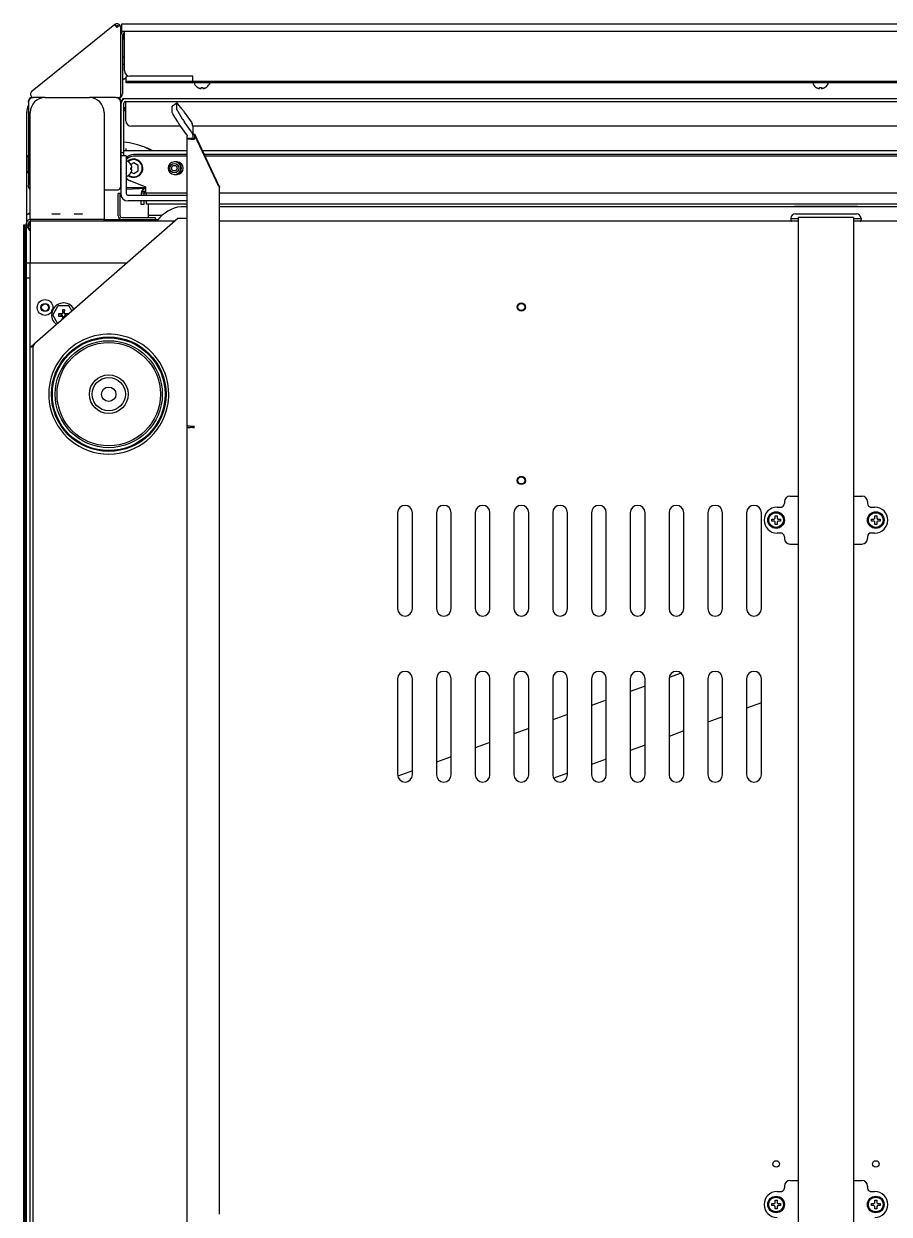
# Model space of a CAD drawing. Header units: millimetres. Extents: x 900 to 7803, y 2935 to 8583.
# Drawn here: x 4607 to 5076, y 7917 to 8563 of the extents above; entities that cross this region are included whole.
import ezdxf

# ---------------------------------------------------------------- set-up
doc = ezdxf.new("R2010")
doc.units = ezdxf.units.MM
doc.header["$LTSCALE"] = 676.148
doc.layers.get('0').update_dxf_attribs({"linetype": 'CONTINUOUS'})
for name, color, linetype in [('ASSI', 7, 'CONTINUOUS'), ('CURVE', 7, 'CONTINUOUS'), ('GEOM', 7, 'CONTINUOUS')]:
    doc.layers.add(name, color=color, linetype=linetype)

msp = doc.modelspace()

# ---------------------------------------------------------------- linework, layer by layer
at = {"color": 7, "linetype": 'Continuous'}
for p, q in [((4663, 8534.17), (4662.96, 8534.17)), ((4701.22, 8528), (4701.22, 8528.03)), ((4702.59, 8527.47), (4702.61, 8527.47)), ((4703.02, 8527.48), (4703.02, 8528.03)), ((4704.02, 8528.03), (4704.02, 8527.48)), ((4704.45, 8527.47), (4704.52, 8527.48)), ((4705.82, 8528.03), (4705.82, 8528)), ((5036.22, 8528), (5036.22, 8528.03)), ((5037.59, 8527.47), (5037.61, 8527.47)), ((5038.02, 8527.48), (5038.02, 8528.03)), ((5039.02, 8528.03), (5039.02, 8527.48)), ((5039.45, 8527.47), (5039.52, 8527.48)), ((5040.82, 8528.03), (5040.82, 8528)), ((4609.52, 8519.97), (4609.52, 8520.67)), ((4609.52, 8519.97), (4609.52, 8474.98)), ((4611.32, 8522.47), (4612.02, 8522.47)), ((4618.48, 8522.47), (4612.02, 8522.47)), ((4656.97, 8522.47), (4642.56, 8522.47)), ((4656.97, 8522.47), (4657.72, 8522.47)), ((4659.49, 8474.22), (4659.49, 8519.98)), ((4659.52, 8520.67), (4659.52, 8474.27)), ((4608.61, 8491.31), (4608.61, 8514.47)), ((4661.52, 8516.47), (4662.27, 8516.47)), ((4659.52, 8494.97), (4659.77, 8494.97)), ((4659.77, 8493.67), (4659.52, 8493.67)), ((4695.52, 8493.67), (4661.27, 8493.67)), ((4672.82, 8495.5), (4672.73, 8495.55)), ((4673.78, 8494.97), (4672.82, 8495.5)), ((4673.8, 8494.96), (4673.78, 8494.97)), ((4673.81, 8494.96), (4673.8, 8494.96)), ((4673.82, 8494.95), (4673.81, 8494.96)), ((4673.81, 8494.96), (4673.81, 8494.96)), ((4673.89, 8495.1), (4673.84, 8495.01)), ((4674.1, 8494.87), (4673.84, 8495.01)), ((4673.89, 8495.1), (4673.94, 8495.07)), ((5379.23, 8493.67), (4703.81, 8493.67)), ((4608.59, 8491.22), (4608.59, 8481.73)), ((4608.84, 8490.97), (4609.52, 8490.97)), ((4664.96, 8486.27), (4665, 8486.27)), ((4608.84, 8481.97), (4609.11, 8481.97)), ((4609.34, 8482.17), (4609.52, 8482.17)), ((4664.96, 8484.47), (4665.51, 8484.47)), ((4665.51, 8483.47), (4664.96, 8483.47)), ((4665, 8481.67), (4664.96, 8481.67)), ((4665.52, 8483.4), (4665.51, 8483.47)), ((4665.52, 8484.54), (4665.52, 8484.57)), ((4609.52, 8474.27), (4609.52, 8474.98)), ((4659.52, 8473.67), (4659.41, 8473.67)), ((4673.02, 8473.67), (4662.52, 8473.67)), ((4650.52, 8472.48), (4657.73, 8472.48)), ((4610.52, 8459.59), (4609.65, 8459.59)), ((4692.27, 8463.37), (4692.2, 8463.37)), ((4695.52, 8463.37), (4692.27, 8463.37)), ((5370.02, 8463.37), (4713.02, 8463.37)), ((5024.58, 8463.37), (5024.57, 8463.72)), ((5024.57, 8463.72), (5058.52, 8463.72)), ((5058.52, 8463.72), (5058.49, 8463.37)), ((4608.65, 8455.2), (4608.65, 8459.32)), ((4610.33, 8459.39), (4609.15, 8459.39)), ((4650.2, 8456.47), (4610.84, 8456.47)), ((5022.52, 8456.97), (5022.54, 8455.72)), ((5022.52, 8456.97), (5026.52, 8456.97)), ((5056.52, 8456.97), (5060.52, 8456.97)), ((5060.52, 8456.97), (5060.5, 8455.72)), ((5060.52, 8457.02), (5060.52, 8456.97)), ((5012.22, 8292.97), (5012.22, 8293.97)), ((5012.22, 8293.97), (5013.52, 8293.97)), ((5013.52, 8292.97), (5012.22, 8292.97)), ((5013.52, 8293.97), (5014.02, 8294.47)), ((5014.02, 8292.47), (5013.52, 8292.97)), ((5014.02, 8294.47), (5014.02, 8295.77)), ((5014.02, 8295.77), (5015.02, 8295.77)), ((5014.02, 8291.17), (5014.02, 8292.47)), ((5015.02, 8295.77), (5015.02, 8294.47)), ((5015.02, 8294.47), (5015.52, 8293.97)), ((5015.52, 8292.97), (5015.02, 8292.47)), ((5015.02, 8292.47), (5015.02, 8291.17)), ((5015.52, 8293.97), (5016.82, 8293.97)), ((5016.82, 8292.97), (5015.52, 8292.97)), ((5016.82, 8293.97), (5016.82, 8292.97)), ((5066.22, 8292.97), (5066.22, 8293.97)), ((5066.22, 8293.97), (5067.52, 8293.97)), ((5067.52, 8292.97), (5066.22, 8292.97)), ((5067.52, 8293.97), (5068.02, 8294.47)), ((5068.02, 8292.47), (5067.52, 8292.97)), ((5068.02, 8294.47), (5068.02, 8295.77)), ((5068.02, 8295.77), (5069.02, 8295.77)), ((5068.02, 8291.17), (5068.02, 8292.47)), ((5069.02, 8295.77), (5069.02, 8294.47)), ((5069.02, 8294.47), (5069.52, 8293.97)), ((5069.52, 8292.97), (5069.02, 8292.47)), ((5069.02, 8292.47), (5069.02, 8291.17)), ((5069.52, 8293.97), (5070.82, 8293.97)), ((5070.82, 8292.97), (5069.52, 8292.97)), ((5070.82, 8293.97), (5070.82, 8292.97)), ((5015.02, 8291.17), (5014.02, 8291.17)), ((5069.02, 8291.17), (5068.02, 8291.17)), ((5014.02, 7924.77), (5015.02, 7924.77)), ((5014.02, 7923.47), (5014.02, 7924.77)), ((5015.02, 7924.77), (5015.02, 7923.47)), ((5068.02, 7924.77), (5069.02, 7924.77)), ((5068.02, 7923.47), (5068.02, 7924.77)), ((5069.02, 7924.77), (5069.02, 7923.47)), ((5012.22, 7922.97), (5013.52, 7922.97)), ((5012.22, 7921.97), (5012.22, 7922.97)), ((5013.52, 7921.97), (5012.22, 7921.97)), ((5013.52, 7922.97), (5014.02, 7923.47)), ((5014.02, 7921.47), (5013.52, 7921.97)), ((5014.02, 7920.17), (5014.02, 7921.47)), ((5015.02, 7920.17), (5014.02, 7920.17)), ((5015.02, 7923.47), (5015.52, 7922.97)), ((5015.52, 7921.97), (5015.02, 7921.47)), ((5015.02, 7921.47), (5015.02, 7920.17)), ((5015.52, 7922.97), (5016.82, 7922.97)), ((5016.82, 7921.97), (5015.52, 7921.97)), ((5016.82, 7922.97), (5016.82, 7921.97)), ((5066.22, 7922.97), (5067.52, 7922.97)), ((5066.22, 7921.97), (5066.22, 7922.97)), ((5067.52, 7921.97), (5066.22, 7921.97)), ((5067.52, 7922.97), (5068.02, 7923.47)), ((5068.02, 7921.47), (5067.52, 7921.97)), ((5068.02, 7920.17), (5068.02, 7921.47)), ((5069.02, 7920.17), (5068.02, 7920.17)), ((5069.02, 7923.47), (5069.52, 7922.97)), ((5069.52, 7921.97), (5069.02, 7921.47)), ((5069.02, 7921.47), (5069.02, 7920.17)), ((5069.52, 7922.97), (5070.82, 7922.97)), ((5070.82, 7921.97), (5069.52, 7921.97)), ((5070.82, 7922.97), (5070.82, 7921.97))]:
    msp.add_line(p, q, dxfattribs=at)
at = {"linetype": 'Continuous'}
for p, q in [((4661.52, 8515.47), (4662.27, 8515.47)), ((4610.52, 8453.47), (4610.52, 8432.72))]:
    msp.add_line(p, q, dxfattribs=at)
at = {"color": 7, "linetype": 'Continuous'}
for points in [[(4659.49, 8519.98), (4659.44, 8520.49), (4659.19, 8521.16), (4658.75, 8521.74), (4658.16, 8522.17), (4657.48, 8522.42), (4656.97, 8522.47)], [(4657.73, 8472.48), (4658.05, 8472.51), (4658.56, 8472.68), (4658.98, 8473), (4659.29, 8473.43), (4659.46, 8473.93), (4659.49, 8474.22)], [(4610.33, 8459.39), (4610.37, 8459.39), (4610.41, 8459.4), (4610.44, 8459.41)]]:
    msp.add_lwpolyline(points, dxfattribs=at)
for centre, radius, start, end in [((4658.91, 8536.66), 4.75, 328.46592, 331.0313), ((4658.92, 8536.66), 4.75, 331.03163, 331.99262), ((4658.92, 8536.66), 4.75, 331.99261, 332.99602), ((4703.72, 8532.09), 4.8, 210.30118, 238.62729), ((4703.71, 8532.08), 4.75, 238.46592, 241.0313), ((4703.7, 8532.08), 4.75, 241.03163, 241.99262), ((4703.7, 8532.07), 4.75, 241.99259, 243.31875), ((4703.7, 8532.07), 4.74, 243.3188, 244.45978), ((4703.7, 8532.07), 4.74, 244.45979, 245.42782), ((4703.7, 8532.06), 4.73, 245.4278, 246.68253), ((4703.69, 8532.06), 4.73, 246.68262, 247.45262), ((4703.69, 8532.05), 4.72, 247.45244, 248.99746), ((4703.69, 8532.05), 4.72, 248.99774, 249.4819), ((4703.68, 8532.03), 4.7, 249.48126, 251.53441), ((4703.68, 8532.02), 4.68, 251.53495, 252.62273), ((4703.67, 8532), 4.67, 252.62279, 253.60512), ((4703.67, 8531.97), 4.64, 253.60363, 255.68242), ((4702.77, 8529.47), 2.01, 262.72591, 264.7415), ((4702.77, 8529.43), 1.97, 265.39839, 266.78335), ((4702.77, 8529.42), 1.96, 266.78408, 267.62353), ((4702.77, 8529.42), 1.96, 267.62334, 268.84551), ((4702.77, 8529.41), 1.95, 268.84585, 270.92584), ((4702.77, 8529.42), 1.95, 270.92609, 271.9964), ((4702.77, 8529.42), 1.96, 271.9964, 273.02281), ((4702.77, 8529.43), 1.97, 273.02327, 274.28605), ((4702.77, 8529.44), 1.98, 274.28564, 275.13722), ((4702.76, 8529.47), 2.01, 275.14015, 277.27441), ((4703.52, 8531.78), 3.79, 262.40064, 267.45099), ((4703.52, 8531.77), 3.77, 267.45593, 272.54394), ((4703.52, 8531.78), 3.79, 272.54888, 277.59936), ((4704.27, 8529.47), 2.01, 262.72561, 264.85983), ((4704.27, 8529.44), 1.98, 264.86273, 265.7144), ((4704.27, 8529.43), 1.97, 265.71401, 266.97666), ((4704.27, 8529.42), 1.96, 266.97713, 268.00368), ((4704.27, 8529.42), 1.95, 268.00368, 269.07383), ((4704.27, 8529.41), 1.95, 269.07408, 271.15408), ((4704.27, 8529.42), 1.95, 271.15443, 272.37672), ((4704.27, 8529.42), 1.96, 272.37651, 273.21588), ((4704.27, 8529.43), 1.97, 273.21662, 274.60163), ((4704.27, 8529.45), 1.98, 274.60089, 275.25577), ((4703.37, 8531.97), 4.64, 284.31758, 286.39637), ((4703.36, 8532), 4.67, 286.39488, 287.37721), ((4703.36, 8532.02), 4.68, 287.37727, 288.46505), ((4703.35, 8532.03), 4.7, 288.46559, 290.51874), ((4703.35, 8532.05), 4.72, 290.5181, 291.00226), ((4703.35, 8532.05), 4.72, 291.00254, 292.54756), ((4703.34, 8532.06), 4.73, 292.54738, 293.31738), ((4703.34, 8532.06), 4.73, 293.31747, 294.5722), ((4703.34, 8532.07), 4.74, 294.57218, 295.5402), ((4703.34, 8532.07), 4.74, 295.54022, 296.6812), ((4703.34, 8532.07), 4.75, 296.68125, 298.00741), ((4703.33, 8532.08), 4.75, 298.00738, 298.96837), ((4703.33, 8532.08), 4.75, 298.9687, 301.53408), ((4703.32, 8532.09), 4.8, 301.37271, 329.69882), ((5038.72, 8532.09), 4.8, 210.30118, 238.62729), ((5038.71, 8532.08), 4.75, 238.46592, 241.0313), ((5038.7, 8532.08), 4.75, 241.03163, 241.99262), ((5038.7, 8532.07), 4.75, 241.99259, 243.31875), ((5038.7, 8532.07), 4.74, 243.3188, 244.45978), ((5038.7, 8532.07), 4.74, 244.45979, 245.42782), ((5038.7, 8532.06), 4.73, 245.4278, 246.68253), ((5038.69, 8532.06), 4.73, 246.68262, 247.45262), ((5038.69, 8532.05), 4.72, 247.45244, 248.99746), ((5038.69, 8532.05), 4.72, 248.99774, 249.4819), ((5038.68, 8532.03), 4.7, 249.48126, 251.53441), ((5038.68, 8532.02), 4.68, 251.53495, 252.62273), ((5038.67, 8532), 4.67, 252.62279, 253.60512), ((5038.67, 8531.97), 4.64, 253.60363, 255.68242), ((5037.77, 8529.47), 2.01, 262.72591, 264.7415), ((5037.77, 8529.43), 1.97, 265.39839, 266.78335), ((5037.77, 8529.42), 1.96, 266.78408, 267.62353), ((5037.77, 8529.42), 1.96, 267.62334, 268.84551), ((5037.77, 8529.41), 1.95, 268.84585, 270.92584), ((5037.77, 8529.42), 1.95, 270.92609, 271.9964), ((5037.77, 8529.42), 1.96, 271.9964, 273.02281), ((5037.77, 8529.43), 1.97, 273.02327, 274.28605), ((5037.77, 8529.44), 1.98, 274.28564, 275.13722), ((5037.76, 8529.47), 2.01, 275.14015, 277.27441), ((5038.52, 8531.78), 3.79, 262.40064, 267.45099), ((5038.52, 8531.77), 3.77, 267.45593, 272.54394), ((5038.52, 8531.78), 3.79, 272.54888, 277.59936), ((5039.27, 8529.47), 2.01, 262.72561, 264.85983), ((5039.27, 8529.44), 1.98, 264.86273, 265.7144), ((5039.27, 8529.43), 1.97, 265.71401, 266.97666), ((5039.27, 8529.42), 1.96, 266.97713, 268.00368), ((5039.27, 8529.42), 1.95, 268.00368, 269.07383), ((5039.27, 8529.41), 1.95, 269.07408, 271.15408), ((5039.27, 8529.42), 1.95, 271.15443, 272.37672), ((5039.27, 8529.42), 1.96, 272.37651, 273.21588), ((5039.27, 8529.43), 1.97, 273.21662, 274.60163), ((5039.27, 8529.45), 1.98, 274.60089, 275.25577), ((5038.37, 8531.97), 4.64, 284.31758, 286.39637), ((5038.36, 8532), 4.67, 286.39488, 287.37721), ((5038.36, 8532.02), 4.68, 287.37727, 288.46505), ((5038.35, 8532.03), 4.7, 288.46559, 290.51874), ((5038.35, 8532.05), 4.72, 290.5181, 291.00226), ((5038.35, 8532.05), 4.72, 291.00254, 292.54756), ((5038.34, 8532.06), 4.73, 292.54738, 293.31738), ((5038.34, 8532.06), 4.73, 293.31747, 294.5722), ((5038.34, 8532.07), 4.74, 294.57218, 295.5402), ((5038.34, 8532.07), 4.74, 295.54022, 296.6812), ((5038.34, 8532.07), 4.75, 296.68125, 298.00741), ((5038.33, 8532.08), 4.75, 298.00738, 298.96837), ((5038.33, 8532.08), 4.75, 298.9687, 301.53408), ((5038.32, 8532.09), 4.8, 301.37271, 329.69882), ((4616.52, 8514.47), 7.91, 152.53085, 180), ((4612.02, 8519.97), 2.5, 89.99836, 180.00164), ((4611.32, 8520.67), 1.8, 90, 180), ((4657.72, 8520.67), 1.8, 0, 90), ((4661.52, 8514.47), 2, 152.48245, 180), ((4661.52, 8514.47), 2, 90, 97.55637), ((4655.52, 8449.67), 49, 69.4315, 83.24973), ((4655.52, 8449.67), 48.9, 67.98882, 68.55479), ((4461.64, 8111.46), 438.28, 60.70349, 61.04578), ((4655.52, 8449.67), 49, 63.99846, 67.96547), ((4563.27, 8289.25), 233.69, 61.02055, 61.73319), ((4563.71, 8289.95), 232.76, 61.07406, 61.68772), ((4660.91, 8483.79), 4.75, 28.9687, 31.53408), ((4660.92, 8483.79), 4.75, 28.00738, 28.96837), ((4660.92, 8483.79), 4.75, 26.68125, 28.00741), ((4660.92, 8483.79), 4.74, 25.54022, 26.6812), ((4660.92, 8483.79), 4.74, 24.57218, 25.5402), ((4660.93, 8483.8), 4.73, 23.31747, 24.5722), ((4660.93, 8483.8), 4.73, 22.54738, 23.31738), ((4660.94, 8483.8), 4.72, 21.00254, 22.54756), ((4660.95, 8483.8), 4.72, 20.5181, 21.00226), ((4660.96, 8483.81), 4.7, 18.46559, 20.51874), ((4661.2, 8483.97), 3.79, 5.07778, 7.59878), ((4661.2, 8483.98), 3.79, 352.40122, 354.92222), ((4660.91, 8484.16), 4.75, 328.46592, 331.0313), ((4661.22, 8483.97), 3.78, 2.54273, 5.07721), ((4661.22, 8483.97), 3.78, 354.92279, 357.45727), ((4661.22, 8483.97), 3.77, 0.00038, 2.5421), ((4661.22, 8483.97), 3.77, 357.4579, 359.99962), ((4660.92, 8484.16), 4.75, 331.03163, 331.99262), ((4660.92, 8484.16), 4.75, 331.99259, 333.31875), ((4660.92, 8484.16), 4.74, 333.3188, 334.45978), ((4660.92, 8484.15), 4.74, 334.45979, 335.42782), ((4660.93, 8484.15), 4.73, 335.4278, 336.68253), ((4660.93, 8484.15), 4.73, 336.68262, 337.45262), ((4660.94, 8484.15), 4.72, 337.45244, 338.99746), ((4660.95, 8484.14), 4.72, 338.99774, 339.4819), ((4660.96, 8484.14), 4.7, 339.48126, 341.53441), ((4660.98, 8483.81), 4.68, 17.37727, 18.46505), ((4660.98, 8484.13), 4.68, 341.53495, 342.62273), ((4660.99, 8483.82), 4.67, 16.39488, 17.37721), ((4660.99, 8484.13), 4.67, 342.62279, 343.60512), ((4661.02, 8483.83), 4.64, 14.31758, 16.39637), ((4661.02, 8484.12), 4.64, 343.60363, 345.68242), ((4663.53, 8484.72), 2.01, 5.14015, 7.27441), ((4663.52, 8484.73), 2.01, 352.72591, 354.7415), ((4663.53, 8483.23), 2.01, 352.72561, 354.85983), ((4663.55, 8484.72), 1.98, 4.28564, 5.13722), ((4663.56, 8484.72), 1.97, 3.02327, 4.28605), ((4663.56, 8484.72), 1.97, 355.39839, 356.78335), ((4663.55, 8483.22), 1.98, 4.60089, 5.25577), ((4663.56, 8483.22), 1.97, 3.21662, 4.60163), ((4663.56, 8483.22), 1.97, 355.71401, 356.97666), ((4663.55, 8483.23), 1.98, 354.86273, 355.7144), ((4663.57, 8484.72), 1.96, 1.9964, 3.02281), ((4663.58, 8484.72), 1.95, 0.92609, 1.9964), ((4663.58, 8484.72), 1.95, 358.84585, 0.92584), ((4663.58, 8484.72), 1.96, 357.62334, 358.84551), ((4663.57, 8484.72), 1.96, 356.78408, 357.62353), ((4663.57, 8483.22), 1.96, 2.37651, 3.21588), ((4663.58, 8483.22), 1.95, 1.15443, 2.37672), ((4663.58, 8483.22), 1.95, 359.07408, 1.15408), ((4663.58, 8483.22), 1.95, 358.00368, 359.07383), ((4663.57, 8483.22), 1.96, 356.97713, 358.00368), ((4611.32, 8474.27), 1.8, 180, 243.60972), ((4657.72, 8474.27), 1.8, 270.27552, 360), ((4694.87, 8443.95), 19.6, 97.82014, 142.06916), ((4613.81, 8451.88), 8.25, 113.50225, 114.12195), ((5022.79, 8455.72), 0.25, 181, 270), ((5060.25, 8455.72), 0.25, 270, 359)]:
    msp.add_arc(centre, radius, start, end, dxfattribs=at)
at = {"linetype": 'Continuous'}
msp.add_arc((4661.52, 8514.47), 1, 90, 104.87296, dxfattribs=at)
at = {"color": 7, "linetype": 'Continuous'}
for points, knots in [([(4608.59, 8491.22), (4608.59, 8491.2), (4608.59, 8491.17), (4608.59, 8491.14), (4608.59, 8491.12)], [0, 0, 0, 0, 0.474588, 1, 1, 1, 1]), ([(4608.59, 8491.12), (4608.59, 8491.1), (4608.62, 8491.02), (4608.71, 8491.05), (4608.74, 8491.07)], [0, 0, 0, 0, 0.396727, 1, 1, 1, 1]), ([(4608.84, 8481.97), (4608.77, 8481.97), (4608.64, 8481.96), (4608.6, 8481.79), (4608.64, 8481.76)], [0, 0, 0, 0, 0.598697, 1, 1, 1, 1]), ([(4609.15, 8482.1), (4609.14, 8482.09), (4609.12, 8482.07), (4609.11, 8482.04), (4609.11, 8482.02)], [0, 0, 0, 0, 0.542928, 1, 1, 1, 1]), ([(4609.11, 8482.02), (4609.11, 8482.01), (4609.11, 8481.99), (4609.13, 8481.97), (4609.14, 8481.96)], [0, 0, 0, 0, 0.452776, 1, 1, 1, 1]), ([(4609.34, 8482.17), (4609.3, 8482.17), (4609.24, 8482.16), (4609.18, 8482.13), (4609.15, 8482.1)], [0, 0, 0, 0, 0.507114, 1, 1, 1, 1]), ([(4609.15, 8459.52), (4609.16, 8459.57), (4609.41, 8459.56), (4609.54, 8459.59), (4609.65, 8459.59)], [0, 0, 0, 0, 0.303498, 1, 1, 1, 1]), ([(4608.65, 8459.32), (4608.66, 8459.37), (4608.91, 8459.36), (4609.04, 8459.39), (4609.15, 8459.39)], [0, 0, 0, 0, 0.303498, 1, 1, 1, 1])]:
    msp.add_open_spline(points, degree=3, knots=knots, dxfattribs=at)
msp.add_open_spline([(4610.51, 8472.99), (4609.92, 8473.44), (4609.52, 8474.24), (4609.52, 8474.98)], degree=3, dxfattribs=at)
at = {"layer": 'ASSI', "color": 7, "linetype": 'Continuous'}
for p, q in [((4661.12, 8540.47), (4660.92, 8540.47)), ((4661.12, 8532.47), (4660.92, 8532.47)), ((4699.52, 8530.07), (4699.52, 8529.87)), ((4707.52, 8530.07), (4707.52, 8529.87)), ((5034.52, 8530.07), (5034.52, 8529.87)), ((5042.52, 8530.07), (5042.52, 8529.87)), ((4663.12, 8487.97), (4662.92, 8487.97)), ((4663.12, 8479.97), (4662.92, 8479.97)), ((5026.52, 8457.47), (5026.52, 7917.84)), ((5056.52, 8457.47), (5056.52, 7917.84))]:
    msp.add_line(p, q, dxfattribs=at)
for centre, radius in [((4618.52, 8408.72), 4.25), ((4653.02, 8361.72), 31.04), ((4653.02, 8361.72), 30.54), ((4653.02, 8361.72), 10.5), ((4653.02, 8361.72), 9), ((4653.02, 8361.72), 3.9), ((5014.52, 8293.47), 4), ((5068.52, 8293.47), 4), ((5014.52, 7922.47), 4), ((5068.52, 7922.47), 4)]:
    msp.add_circle(centre, radius, dxfattribs=at)
at = {"layer": 'ASSI', "linetype": 'Continuous'}
for centre, radius in [((4618.52, 8408.72), 2.25), ((4618.52, 8408.72), 1.9), ((4876.52, 8408.97), 2.25), ((4876.52, 8408.97), 1.9), ((4876.52, 8314.97), 2.25), ((4876.52, 8314.97), 1.9), ((5014.52, 7944.47), 1.75), ((5068.52, 7944.47), 1.75)]:
    msp.add_circle(centre, radius, dxfattribs=at)
at = {"layer": 'ASSI', "color": 7, "linetype": 'Continuous'}
for centre, radius, start, end in [((4660.92, 8540.07), 0.4, 90, 180), ((4661.12, 8540.07), 0.4, 59.69882, 90), ((4658.9, 8536.27), 4.8, 56.77524, 59.69882), ((4660.92, 8532.87), 0.4, 180, 270), ((4661.12, 8532.87), 0.4, 270, 300.30118), ((4658.9, 8536.67), 4.8, 300.30118, 328.54207), ((4699.92, 8530.07), 0.4, 90, 180), ((4699.92, 8529.87), 0.4, 180, 210.30118), ((4703.72, 8532.09), 4.8, 210.30118, 238.62729), ((4703.32, 8532.09), 4.8, 301.37271, 329.69882), ((4707.12, 8530.07), 0.4, 0, 90), ((4707.12, 8529.87), 0.4, 329.69882, 360), ((5034.92, 8530.07), 0.4, 90, 180), ((5034.92, 8529.87), 0.4, 180, 210.30118), ((5038.72, 8532.09), 4.8, 210.30118, 238.62729), ((5038.32, 8532.09), 4.8, 301.37271, 329.69882), ((5042.12, 8530.07), 0.4, 0, 90), ((5042.12, 8529.87), 0.4, 329.69882, 360), ((4662.92, 8487.57), 0.4, 90, 180), ((4663.12, 8487.57), 0.4, 59.69882, 90), ((4660.9, 8483.77), 4.8, 31.45793, 59.69882), ((4662.92, 8480.37), 0.4, 180, 270), ((4663.12, 8480.37), 0.4, 270, 300.30118), ((4660.9, 8484.17), 4.8, 300.30118, 328.54207), ((4653.02, 8361.72), 32.5, 0, 191.46041), ((4653.02, 8361.72), 32.5, 348.53959, 360)]:
    msp.add_arc(centre, radius, start, end, dxfattribs=at)
at = {"layer": 'ASSI', "linetype": 'Continuous'}
for centre, radius, start, end in [((4628.52, 8404.72), 6.75, 150.48073, 166.40393), ((4653.02, 8361.72), 32.5, 191.46041, 348.53959)]:
    msp.add_arc(centre, radius, start, end, dxfattribs=at)
at = {"layer": 'CURVE', "color": 40, "linetype": 'Continuous'}
for p, q in [((4673.02, 8471.67), (4670.52, 8471.67)), ((4673.02, 8470.67), (4671.02, 8470.67))]:
    msp.add_line(p, q, dxfattribs=at)
at = {"layer": 'GEOM', "linetype": 'Continuous'}
for p, q in [((4656.27, 8562.06), (4611.45, 8526.03)), ((4657.52, 8560.5), (4656.27, 8562.06)), ((4658.82, 8561.55), (4657.52, 8560.5)), ((4659.5, 8523.47), (4659.5, 8560.77)), ((4661.52, 8537.12), (4661.52, 8558.32)), ((4662.52, 8531.47), (4662.52, 8533.55)), ((4662.52, 8531.47), (5414.52, 8531.47)), ((4698.52, 8534.12), (4664.52, 8534.12)), ((4698.52, 8531.47), (4698.52, 8534.12)), ((4657.72, 8522.47), (4658.5, 8522.47)), ((4659.77, 8490.97), (4659.77, 8519.47)), ((4662.27, 8521.97), (5414.77, 8521.97)), ((4687.46, 8517.77), (4687.47, 8517.8)), ((4687.46, 8514.36), (4687.46, 8517.77)), ((4690.39, 8509.36), (4687.96, 8513.37)), ((4695.34, 8502.25), (4691.61, 8507.52)), ((4695.34, 8502.25), (4695.44, 8502.07)), ((4695.44, 8502.07), (4695.5, 8501.88)), ((4695.5, 8501.88), (4695.52, 8501.68)), ((4695.52, 7824.16), (4695.52, 8501.68)), ((4699.52, 8502.4), (4699.52, 8499.92)), ((4712.74, 8474.3), (4699.52, 8502.4)), ((4695.52, 8491.67), (4666.42, 8491.67)), ((4695.52, 8490.67), (4666.42, 8490.67)), ((4690.02, 8487.6), (4688.52, 8487.6)), ((5378.29, 8491.67), (4704.75, 8491.67)), ((5377.82, 8490.67), (4705.22, 8490.67)), ((4688.52, 8480.85), (4690.02, 8480.85)), ((4659.52, 8474.22), (4659.52, 8470.47)), ((4673.02, 8473.97), (4664.54, 8477.41)), ((4673.02, 8470.67), (4673.02, 8473.97)), ((4713.02, 7917.22), (4713.02, 8473.04)), ((4658.12, 8458.47), (4658.12, 8470.47)), ((4695.52, 8466.47), (4663.52, 8466.47)), ((4672.02, 8470.67), (4672.02, 8469.47)), ((4672.02, 8466.47), (4672.02, 8464.47)), ((4673.02, 8470.67), (4673.52, 8470.67)), ((4607.02, 7819.61), (4607.02, 8453.47)), ((4607.02, 8453.47), (4607.54, 8453.47)), ((4608.52, 7821.49), (4608.52, 8454.47)), ((4610.52, 8456.47), (4610.84, 8456.47)), ((4610.52, 8455.47), (4610.52, 8453.47)), ((4688.52, 8455.47), (4610.52, 8455.47)), ((4613.02, 8389.41), (4690.52, 8457.22)), ((4650.2, 8456.47), (4678.12, 8456.47)), ((4690.52, 8457.22), (4695.52, 8457.22)), ((5026.52, 8455.47), (4713.02, 8455.47)), ((5370.02, 8455.47), (5056.52, 8455.47)), ((4607.7, 7820.46), (4607.7, 8450.47)), ((4612.02, 7825.86), (4612.02, 8387.22)), ((4697.52, 8343.66), (4697.52, 8344.47)), ((4698.52, 8344.36), (4698.52, 8343.66)), ((4698.52, 8344.36), (4699.52, 8344.36)), ((4698.52, 8343.66), (4699.52, 8343.66)), ((4698.52, 8343.66), (4698.65, 8343.66)), ((4809.52, 8297.47), (4809.52, 8245.47)), ((4817.52, 8245.47), (4817.52, 8297.47)), ((4830.52, 8297.47), (4830.52, 8245.47)), ((4838.52, 8245.47), (4838.52, 8297.47)), ((4851.52, 8297.47), (4851.52, 8245.47)), ((4859.52, 8245.47), (4859.52, 8297.47)), ((4872.52, 8297.47), (4872.52, 8245.47)), ((4880.52, 8245.47), (4880.52, 8297.47)), ((4893.52, 8297.47), (4893.52, 8245.47)), ((4901.52, 8245.47), (4901.52, 8297.47)), ((4914.52, 8297.47), (4914.52, 8245.47)), ((4922.52, 8245.47), (4922.52, 8297.47)), ((4935.52, 8297.47), (4935.52, 8245.47)), ((4943.52, 8245.47), (4943.52, 8297.47)), ((4956.52, 8297.47), (4956.52, 8245.47)), ((4964.52, 8245.47), (4964.52, 8297.47)), ((4977.52, 8297.47), (4977.52, 8245.47)), ((4985.52, 8245.47), (4985.52, 8297.47)), ((4998.52, 8297.47), (4998.52, 8245.47)), ((5006.52, 8245.47), (5006.52, 8297.47)), ((4809.52, 8207.47), (4809.52, 8155.47)), ((4817.52, 8155.47), (4817.52, 8207.47)), ((4830.52, 8207.47), (4830.52, 8155.47)), ((4838.52, 8155.47), (4838.52, 8207.47)), ((4851.52, 8207.47), (4851.52, 8155.47)), ((4859.52, 8155.47), (4859.52, 8207.47)), ((4872.52, 8207.47), (4872.52, 8155.47)), ((4880.52, 8155.47), (4880.52, 8207.47)), ((4893.52, 8207.47), (4893.52, 8155.47)), ((4901.52, 8155.47), (4901.52, 8207.47)), ((4914.52, 8207.47), (4914.52, 8155.47)), ((4922.52, 8155.47), (4922.52, 8207.47)), ((4935.52, 8207.47), (4935.52, 8155.47)), ((4943.52, 8155.47), (4943.52, 8207.47)), ((4956.52, 8207.47), (4956.52, 8155.47)), ((4964.52, 8155.47), (4964.52, 8207.47)), ((4977.52, 8207.47), (4977.52, 8155.47)), ((4985.52, 8155.47), (4985.52, 8207.47)), ((4998.52, 8207.47), (4998.52, 8155.47)), ((5006.52, 8155.47), (5006.52, 8207.47))]:
    msp.add_line(p, q, dxfattribs=at)
at = {"layer": 'GEOM', "color": 7, "linetype": 'Continuous'}
for p, q in [((4659.52, 8559.47), (4660.02, 8559.47)), ((4660.02, 8558.47), (4660.02, 8562.47)), ((4660.02, 8562.47), (5417.02, 8562.47)), ((4660.02, 8558.47), (5417.02, 8558.47)), ((4660.52, 8556.47), (4660.52, 8524.47)), ((4661.37, 8553.97), (4661.1, 8557.38)), ((4661.52, 8558.47), (4661.52, 8558.32)), ((4661.52, 8553.97), (4661.37, 8553.97)), ((4661.52, 8544.47), (4660.52, 8544.47)), ((4662.52, 8530.47), (4662.52, 8531.47)), ((5414.52, 8530.47), (4662.52, 8530.47)), ((4618.52, 8522.47), (4642.52, 8522.47)), ((4660.02, 8520.52), (4660.02, 8520.97)), ((4661.02, 8521.97), (4662.27, 8521.97)), ((4661.27, 8490.97), (4661.27, 8519.47)), ((4662.27, 8509.97), (4662.27, 8520.47)), ((4662.27, 8520.47), (5414.77, 8520.47)), ((4689.92, 8519.5), (4687.47, 8517.8)), ((4689.93, 8519.5), (4689.91, 8519.47)), ((4689.91, 8516.07), (4689.91, 8519.47)), ((4692.85, 8516.16), (4690.42, 8519.04)), ((4608.52, 8514.47), (4608.52, 8454.47)), ((4610.52, 8456.47), (4610.52, 8514.47)), ((4650.52, 8514.47), (4650.52, 8456.47)), ((4662.27, 8516.97), (4661.27, 8516.97)), ((4690.42, 8515.07), (4692.85, 8511.07)), ((4697.79, 8509.28), (4694.07, 8514.55)), ((4692, 8506.97), (4665.27, 8506.97)), ((4697.79, 8503.95), (4694.07, 8509.23)), ((4698.52, 8507), (4698.52, 8500.45)), ((5384.52, 8506.97), (4698.52, 8506.97)), ((4695.52, 8500.45), (4698.52, 8500.45)), ((4699.52, 8502.4), (4699.52, 8502.8)), ((4699.52, 8502.8), (4712.74, 8474.7)), ((4661.27, 8492.47), (4659.77, 8492.47)), ((4662.52, 8493.67), (4662.52, 8494.98)), ((4608.77, 8482.63), (4608.77, 8490.32)), ((4609.22, 8490.77), (4609.52, 8490.77)), ((4662.52, 8490.97), (4659.52, 8490.97)), ((4662.52, 8490.97), (4662.52, 8470.47)), ((4666.52, 8487.11), (4664.99, 8486.23)), ((4669.02, 8485.67), (4666.52, 8487.11)), ((4669.02, 8482.78), (4669.02, 8485.67)), ((4608.61, 8471.65), (4608.61, 8481.64)), ((4609.22, 8482.18), (4609.52, 8482.18)), ((4665.2, 8482.1), (4666.52, 8481.34)), ((4666.52, 8481.34), (4669.02, 8482.78)), ((4662.52, 8472.83), (4672.98, 8473.38)), ((4608.65, 8459.32), (4608.63, 8469.27)), ((4659.12, 8470.47), (4658.12, 8470.47)), ((4659.12, 8458.47), (4659.12, 8470.47)), ((4695.52, 8469.47), (4663.52, 8469.47)), ((4670.52, 8470.67), (4670.52, 8469.47)), ((4670.52, 8464.47), (4670.52, 8466.47)), ((4673.52, 8469.47), (4673.52, 8470.67)), ((4695.52, 8470.67), (4673.52, 8470.67)), ((4673.52, 8464.67), (4673.52, 8466.47)), ((5370.02, 8470.67), (4713.02, 8470.67)), ((4672.02, 8464.47), (4670.52, 8464.47)), ((4695.52, 8464.67), (4673.52, 8464.67)), ((4674.52, 8457.47), (4674.52, 8464.67)), ((5370.02, 8464.67), (4713.02, 8464.67)), ((4607.54, 8453.47), (4609.52, 8453.47)), ((4609.52, 8454.47), (4609.52, 8453.47)), ((4610.02, 8453.47), (4609.81, 8453.47)), ((4610.02, 8453.47), (4610.02, 8455.34)), ((4610.29, 8454.47), (4610.02, 8454.47)), ((4610.29, 8454.47), (4610.29, 8455.45)), ((4660.12, 8457.47), (4678.12, 8457.47)), ((4674.52, 8458.72), (4682, 8458.72)), ((4678.12, 8457.47), (4678.12, 8455.47)), ((5022.52, 8457.02), (5022.52, 8456.97)), ((5025.02, 8459.47), (5058.02, 8459.47)), ((5026.52, 8457.47), (5026.52, 8427.47)), ((5056.52, 8457.47), (5026.52, 8457.47)), ((5056.52, 8457.47), (5056.52, 7587.47)), ((5060.52, 8457.02), (5060.52, 8456.97)), ((4662.52, 8432.72), (4608.52, 8432.72)), ((4610.52, 7824.16), (4610.52, 8432.72)), ((4608.52, 8424.83), (4610.52, 8424.83)), ((4622.89, 8404.97), (4625.49, 8409.47)), ((4625.92, 8409.72), (4631.12, 8409.72)), ((4633.03, 8406.92), (4631.55, 8409.47)), ((4625.35, 8400.2), (4622.89, 8404.47)), ((4625.87, 8405.35), (4625.87, 8404.1)), ((4625.87, 8405.35), (4627.26, 8405.06)), ((4627.57, 8405.35), (4625.87, 8405.35)), ((4625.87, 8404.1), (4627.26, 8404.38)), ((4625.87, 8404.1), (4627.57, 8404.1)), ((4627.26, 8405.06), (4627.26, 8404.38)), ((4627.65, 8405.06), (4627.26, 8405.06)), ((4627.26, 8404.38), (4627.65, 8404.38)), ((4627.77, 8405.47), (4627.57, 8405.35)), ((4627.65, 8405.06), (4627.57, 8405.35)), ((4627.65, 8404.38), (4627.57, 8404.1)), ((4627.57, 8404.1), (4627.77, 8403.98)), ((4627.65, 8405.06), (4627.98, 8405.26)), ((4627.98, 8404.19), (4627.65, 8404.38)), ((4627.89, 8405.67), (4627.77, 8405.47)), ((4627.98, 8405.26), (4627.77, 8405.47)), ((4627.98, 8404.19), (4627.77, 8403.98)), ((4627.77, 8403.98), (4627.89, 8403.77)), ((4627.89, 8407.37), (4627.89, 8405.67)), ((4627.89, 8407.37), (4628.18, 8405.99)), ((4629.14, 8407.37), (4627.89, 8407.37)), ((4628.18, 8405.6), (4627.89, 8405.67)), ((4628.18, 8403.85), (4627.89, 8403.77)), ((4627.89, 8403.77), (4627.89, 8402.43)), ((4627.98, 8405.26), (4628.18, 8405.6)), ((4628.18, 8403.85), (4627.98, 8404.19)), ((4627.98, 8402.5), (4628.18, 8403.46)), ((4628.18, 8405.99), (4628.18, 8405.6)), ((4628.86, 8405.99), (4628.18, 8405.99)), ((4628.18, 8403.85), (4628.18, 8403.46)), ((4628.18, 8403.46), (4628.86, 8403.46)), ((4629.14, 8407.37), (4628.86, 8405.99)), ((4628.86, 8405.6), (4628.86, 8405.99)), ((4628.86, 8405.6), (4629.14, 8405.67)), ((4628.86, 8405.6), (4629.05, 8405.26)), ((4629.05, 8404.19), (4628.86, 8403.85)), ((4628.86, 8403.46), (4628.86, 8403.85)), ((4628.86, 8403.85), (4629.14, 8403.77)), ((4628.89, 8403.3), (4628.86, 8403.46)), ((4629.05, 8405.26), (4629.26, 8405.47)), ((4629.05, 8405.26), (4629.39, 8405.06)), ((4629.39, 8404.38), (4629.05, 8404.19)), ((4629.05, 8404.19), (4629.26, 8403.98)), ((4629.14, 8405.67), (4629.14, 8407.37)), ((4629.26, 8405.47), (4629.14, 8405.67)), ((4629.14, 8403.77), (4629.26, 8403.98)), ((4629.14, 8403.52), (4629.14, 8403.77)), ((4629.47, 8405.35), (4629.26, 8405.47)), ((4629.26, 8403.98), (4629.47, 8404.1)), ((4629.39, 8405.06), (4629.47, 8405.35)), ((4629.78, 8405.06), (4629.39, 8405.06)), ((4629.39, 8404.38), (4629.47, 8404.1)), ((4629.39, 8404.38), (4629.78, 8404.38)), ((4631.17, 8405.35), (4629.47, 8405.35)), ((4629.47, 8404.1), (4629.8, 8404.1)), ((4631.17, 8405.35), (4629.78, 8405.06)), ((4629.78, 8404.38), (4629.78, 8405.06)), ((4630.06, 8404.33), (4629.78, 8404.38)), ((4611.36, 8387.96), (4612.18, 8388.68)), ((4612.18, 8388.68), (4613.02, 8389.41)), ((4610.52, 8387.22), (4611.36, 8387.96)), ((4612.02, 8387.22), (4610.52, 8387.22)), ((4698.52, 8344.38), (4698.52, 8344.36)), ((5022.03, 8306.47), (5026.52, 8306.47)), ((5056.52, 8306.47), (5061.01, 8306.47)), ((5015.02, 8300.47), (5017.64, 8300.47)), ((5019.02, 8303.48), (5019.02, 8302.47)), ((5064.02, 8303.48), (5064.02, 8302.47)), ((5065.4, 8300.47), (5068.02, 8300.47)), ((5017.64, 8286.47), (5015.02, 8286.47)), ((5068.02, 8286.47), (5065.4, 8286.47)), ((5019.02, 8284.47), (5019.02, 8283.46)), ((5022.03, 8280.47), (5026.52, 8280.47)), ((5056.52, 8280.47), (5061.01, 8280.47)), ((5064.02, 8284.47), (5064.02, 8283.46)), ((4963.06, 8210.56), (4956.59, 8208.2)), ((4943.52, 8203.45), (4935.52, 8200.54)), ((4922.52, 8195.8), (4914.52, 8192.89)), ((5006.52, 8194.45), (4998.52, 8191.54)), ((4901.52, 8188.16), (4893.52, 8185.25)), ((4985.52, 8186.81), (4977.52, 8183.9)), ((4880.52, 8180.52), (4872.52, 8177.61)), ((4964.52, 8179.17), (4956.52, 8176.25)), ((4859.52, 8172.87), (4851.52, 8169.96)), ((4943.52, 8171.52), (4935.52, 8168.61)), ((4838.52, 8165.23), (4830.52, 8162.32)), ((4922.52, 8163.88), (4914.52, 8160.97)), ((4817.52, 8157.59), (4809.6, 8154.7)), ((4901.52, 8156.24), (4894.04, 8153.51)), ((5019.02, 7932.48), (5019.02, 7931.47)), ((5022.03, 7935.47), (5026.52, 7935.47)), ((5056.52, 7935.47), (5061.01, 7935.47)), ((5064.02, 7932.48), (5064.02, 7931.47)), ((5015.02, 7929.47), (5017.64, 7929.47)), ((5065.4, 7929.47), (5068.02, 7929.47)), ((5026.52, 7917.84), (5026.52, 7646.07))]:
    msp.add_line(p, q, dxfattribs=at)
for centre, radius in [((4688.52, 8484.22), 2.5), ((4688.52, 8484.22), 1.5), ((4653.02, 8361.72), 29), ((4653.02, 8361.72), 28), ((5014.52, 8293.47), 4.5), ((5068.52, 8293.47), 4.5), ((5014.52, 7922.47), 4.5), ((5068.52, 7922.47), 4.5)]:
    msp.add_circle(centre, radius, dxfattribs=at)
at = {"layer": 'GEOM', "linetype": 'Continuous'}
for centre, radius, start, end in [((4657.52, 8560.5), 2, 31.76132, 128.79265), ((4659.01, 8561.31), 0.3, 28.6284, 128.79265), ((4657.52, 8560.5), 2, 7.75263, 28.6284), ((4661.52, 8556.47), 2, 90, 180), ((4664.52, 8537.12), 3, 180, 270), ((4612.99, 8524.27), 2.36, 145.13065, 148.94754), ((4612.35, 8523.97), 1.5, 212.24007, 270), ((4658.5, 8523.47), 1, 270, 360), ((4662.27, 8519.47), 2.5, 90, 180), ((4699.51, 8529.26), 29.33, 268.02414, 270.01314), ((4666.42, 8485.67), 5, 90, 142.76792), ((4666.42, 8486.67), 5, 90, 142.52316), ((4688.52, 8484.22), 3.38, 90, 270), ((4690.02, 8484.22), 3.38, 270, 90), ((4666.42, 8482.04), 5, 217.43605, 247.94357), ((4663.52, 8470.47), 4, 180, 270), ((4673.02, 8470.67), 1, 101.79713, 180), ((4610.52, 8454.47), 2, 90, 180), ((4609.97, 8454.66), 0.898, 54.34271, 56.13311), ((4609.86, 8454.51), 1.08, 52.8007, 54.34508), ((4660.12, 8458.47), 2, 180, 270), ((4678.12, 8454.47), 2, 30.03076, 90), ((3778.66, 8769.51), 916.86, 335.35768, 335.50798), ((4699.17, 7940.69), 402.98, 90.09333, 90.29787), ((4699.47, 8372.11), 27.75, 268.03853, 268.31669), ((4699.51, 8373.92), 29.56, 268.32554, 270.00927), ((4813.52, 8297.47), 4, 0, 180), ((4834.52, 8297.47), 4, 0, 180), ((4855.52, 8297.47), 4, 0, 180), ((4876.52, 8297.47), 4, 0, 180), ((4897.52, 8297.47), 4, 0, 180), ((4918.52, 8297.47), 4, 0, 180), ((4939.52, 8297.47), 4, 0, 180), ((4960.52, 8297.47), 4, 0, 180), ((4981.52, 8297.47), 4, 0, 180), ((5002.52, 8297.47), 4, 0, 180), ((4813.52, 8245.47), 4, 180, 360), ((4834.52, 8245.47), 4, 180, 360), ((4855.52, 8245.47), 4, 180, 360), ((4876.52, 8245.47), 4, 180, 360), ((4897.52, 8245.47), 4, 180, 360), ((4918.52, 8245.47), 4, 180, 360), ((4939.52, 8245.47), 4, 180, 360), ((4960.52, 8245.47), 4, 180, 360), ((4981.52, 8245.47), 4, 180, 360), ((5002.52, 8245.47), 4, 180, 360), ((4813.52, 8207.47), 4, 0, 180), ((4834.52, 8207.47), 4, 0, 180), ((4855.52, 8207.47), 4, 0, 180), ((4876.52, 8207.47), 4, 0, 180), ((4897.52, 8207.47), 4, 0, 180), ((4918.52, 8207.47), 4, 0, 180), ((4939.52, 8207.47), 4, 0, 180), ((4960.52, 8207.47), 4, 0, 180), ((4981.52, 8207.47), 4, 0, 180), ((5002.52, 8207.47), 4, 0, 180), ((4813.52, 8155.47), 4, 180, 360), ((4834.52, 8155.47), 4, 180, 360), ((4855.52, 8155.47), 4, 180, 360), ((4876.52, 8155.47), 4, 180, 360), ((4897.52, 8155.47), 4, 180, 360), ((4918.52, 8155.47), 4, 180, 360), ((4939.52, 8155.47), 4, 180, 360), ((4960.52, 8155.47), 4, 180, 360), ((4981.52, 8155.47), 4, 180, 360), ((5002.52, 8155.47), 4, 180, 360)]:
    msp.add_arc(centre, radius, start, end, dxfattribs=at)
at = {"layer": 'GEOM', "color": 7, "linetype": 'Continuous'}
for centre, radius, start, end in [((4657.52, 8560.5), 1, 38.79265, 128.79265), ((4661.52, 8556.47), 1, 90, 180), ((4658.52, 8524.47), 2, 270, 360), ((4616.52, 8514.47), 8, 151.42576, 180), ((4618.52, 8514.47), 8, 90, 180), ((4642.52, 8514.47), 8, 0, 90), ((4661.02, 8520.97), 1, 90, 180), ((4662.27, 8519.47), 1, 90, 180), ((4665.27, 8509.97), 3, 180, 270), ((4609.22, 8490.29), 0.45, 89.97787, 180.0134), ((4666.52, 8484.22), 4.95, 233.8933, 131.18885), ((4666.52, 8484.22), 4.65, 235.10367, 130.17695), ((4688.52, 8484.22), 3.5, 284.7221, 75.2851), ((4688.52, 8484.22), 3.9, 308.57143, 51.42857), ((4609.22, 8482.66), 0.45, 179.98659, 270.02213), ((4673.02, 8470.67), 2.5, 92.42213, 180), ((4663.52, 8470.47), 1, 180, 270), ((4610.52, 8454.47), 1, 90, 180), ((4610.02, 8453.11), 1.4, 69.21161, 69.94487), ((4660.12, 8458.47), 1, 180, 270), ((5025.02, 8456.97), 2.5, 90, 179), ((5058.02, 8456.97), 2.5, 1, 90), ((4628.52, 8404.72), 6.45, 29.34515, 233.00894), ((4625.92, 8409.22), 0.5, 90, 150), ((4631.12, 8409.22), 0.5, 30, 90), ((4623.32, 8404.72), 0.5, 150, 210), ((5015.02, 8293.47), 7, 90, 270), ((5068.02, 8293.47), 7, 270, 90), ((5015.02, 7922.47), 7, 90, 270), ((5068.02, 7922.47), 7, 270, 90)]:
    msp.add_arc(centre, radius, start, end, dxfattribs=at)
for centre, major_axis, ratio, start_param, end_param in [((4609.22, 8490.32), (0, 0.45), 0.999848, 0, 1.570796), ((4609.22, 8482.63), (0, 0.45), 0.999848, 1.570796, 3.141593), ((5022.04, 8303.47), (2.89, -0.89), 0.993, 1.872734, 3.439565), ((5061, 8303.47), (2.89, 0.89), 0.993, -0.297972, 1.268859), ((5017.01, 8302.47), (2.01, 0), 0.993605, 4.712389, 6.283185), ((5066.03, 8302.47), (2.01, 0), 0.993605, 9.424778, 10.995574), ((5017.01, 8284.47), (-2.01, 0), 0.993605, 9.424778, 10.995574), ((5066.03, 8284.47), (-2.01, 0), 0.993605, 4.712389, 6.283185), ((5022.04, 8283.48), (2.89, 0.89), 0.993, 2.843621, 4.410451), ((5061, 8283.48), (2.89, -0.89), 0.993, -1.268859, 0.297972), ((5017.01, 7931.47), (2.01, 0), 0.993605, 4.712389, 6.283185), ((5022.04, 7932.47), (2.89, -0.89), 0.993, 1.872734, 3.439565), ((5061, 7932.47), (2.89, 0.89), 0.993, -0.297972, 1.268859), ((5066.03, 7931.47), (2.01, 0), 0.993605, 9.424778, 10.995574)]:
    msp.add_ellipse(centre, major_axis=major_axis, ratio=ratio, start_param=start_param, end_param=end_param, dxfattribs=at)
for centre in [(4624.52, 8459.4), (4636.52, 8459.4)]:
    msp.add_ellipse(centre, major_axis=(2.25, 0), ratio=0.017455, dxfattribs=at)
at = {"layer": 'GEOM', "linetype": 'Continuous'}
for points, knots in [([(4610.66, 8524.77), (4610.54, 8524.38), (4610.71, 8523.77), (4610.99, 8523.3), (4611.08, 8523.17)], [0, 0, 0, 0, 0.723655, 1, 1, 1, 1]), ([(4687.96, 8513.37), (4687.89, 8513.49), (4687.72, 8513.81), (4687.46, 8514.13), (4687.46, 8514.36)], [0, 0, 0, 0, 0.37754, 1, 1, 1, 1]), ([(4695.52, 8500.45), (4695.52, 8500.15), (4697.06, 8500.13), (4697.78, 8499.96), (4698.5, 8499.94)], [0, 0, 0, 0, 0.292531, 1, 1, 1, 1]), ([(4607.7, 8450.47), (4607.7, 8450.86), (4607.69, 8451.41), (4607.67, 8452.12), (4607.65, 8452.57), (4607.63, 8452.93), (4607.61, 8453.22), (4607.58, 8453.36), (4607.56, 8453.47), (4607.54, 8453.47)], [0, 0, 0, 0, 0.381063, 0.553275, 0.704301, 0.828382, 0.920835, 0.978334, 1, 1, 1, 1]), ([(4609.52, 8451.34), (4609.37, 8451.51), (4608.88, 8452.13), (4608.52, 8452.91), (4608.52, 8453.47)], [0, 0, 0, 0, 0.283801, 1, 1, 1, 1]), ([(4610.52, 8450.27), (4610.43, 8450.36), (4610.09, 8450.71), (4609.75, 8451.06), (4609.52, 8451.34)], [0, 0, 0, 0, 0.255225, 1, 1, 1, 1]), ([(4695.52, 8344.89), (4695.52, 8344.73), (4696.28, 8344.59), (4696.69, 8344.51), (4697.08, 8344.47)], [0, 0, 0, 0, 0.288899, 1, 1, 1, 1]), ([(4695.52, 8343.64), (4695.52, 8343.77), (4696.37, 8343.47), (4696.69, 8343.66), (4697.08, 8343.66)], [0, 0, 0, 0, 0.263561, 1, 1, 1, 1])]:
    msp.add_open_spline(points, degree=3, knots=knots, dxfattribs=at)
for points in [[(4610.97, 8525.48), (4610.84, 8525.26), (4610.74, 8525.02), (4610.66, 8524.77)], [(4611.45, 8526.03), (4611.3, 8525.91), (4611.17, 8525.77), (4611.06, 8525.61)], [(4691.61, 8507.52), (4691.19, 8508.12), (4690.78, 8508.73), (4690.39, 8509.36)], [(4713.02, 8473.04), (4713.02, 8473.45), (4712.97, 8473.94), (4712.66, 8474.21)], [(4610.36, 8455.46), (4610.4, 8455.45), (4610.44, 8455.43), (4610.47, 8455.4)], [(4697.08, 8344.47), (4697.55, 8344.42), (4698.03, 8344.39), (4698.52, 8344.38)], [(4698.65, 8343.66), (4698.94, 8343.66), (4699.23, 8343.66), (4699.52, 8343.66)]]:
    msp.add_open_spline(points, degree=3, dxfattribs=at)
at = {"layer": 'GEOM', "color": 7, "linetype": 'Continuous'}
for points, knots in [([(4690.42, 8519.04), (4690.31, 8519.17), (4690.18, 8519.27), (4689.98, 8519.54), (4689.93, 8519.5)], [0, 0, 0, 0, 0.726291, 1, 1, 1, 1]), ([(4689.91, 8516.07), (4689.91, 8516.02), (4690.06, 8515.67), (4690.25, 8515.35), (4690.42, 8515.07)], [0, 0, 0, 0, 0.115019, 1, 1, 1, 1]), ([(4694.07, 8514.55), (4693.76, 8514.99), (4693.36, 8515.53), (4692.94, 8516.05), (4692.85, 8516.16)], [0, 0, 0, 0, 0.795306, 1, 1, 1, 1]), ([(4698.52, 8500.45), (4698.52, 8500.43), (4698.82, 8500.28), (4699.07, 8500.33), (4699.32, 8500.35)], [0, 0, 0, 0, 0.083448, 1, 1, 1, 1]), ([(4610.52, 8452.47), (4610.39, 8452.64), (4609.93, 8453.22), (4609.52, 8453.93), (4609.52, 8454.47)], [0, 0, 0, 0, 0.279629, 1, 1, 1, 1]), ([(4610.52, 8450.27), (4610.26, 8450.8), (4609.76, 8451.81), (4609.52, 8452.93), (4609.52, 8453.47)], [0, 0, 0, 0, 0.518166, 1, 1, 1, 1]), ([(4610.5, 8454.43), (4610.48, 8454.43), (4610.41, 8454.46), (4610.34, 8454.47), (4610.29, 8454.47)], [0, 0, 0, 0, 0.279348, 1, 1, 1, 1])]:
    msp.add_open_spline(points, degree=3, knots=knots, dxfattribs=at)
for points in [[(4692.85, 8511.07), (4693.23, 8510.44), (4693.64, 8509.83), (4694.07, 8509.23)], [(4698.52, 8507), (4698.52, 8507.8), (4698.25, 8508.63), (4697.79, 8509.28)], [(4697.79, 8503.95), (4698.25, 8503.3), (4698.52, 8502.47), (4698.52, 8501.68)], [(4712.74, 8474.7), (4712.91, 8474.33), (4713.07, 8473.86), (4712.9, 8473.49)]]:
    msp.add_open_spline(points, degree=3, dxfattribs=at)

doc.saveas('drawing.dxf')
